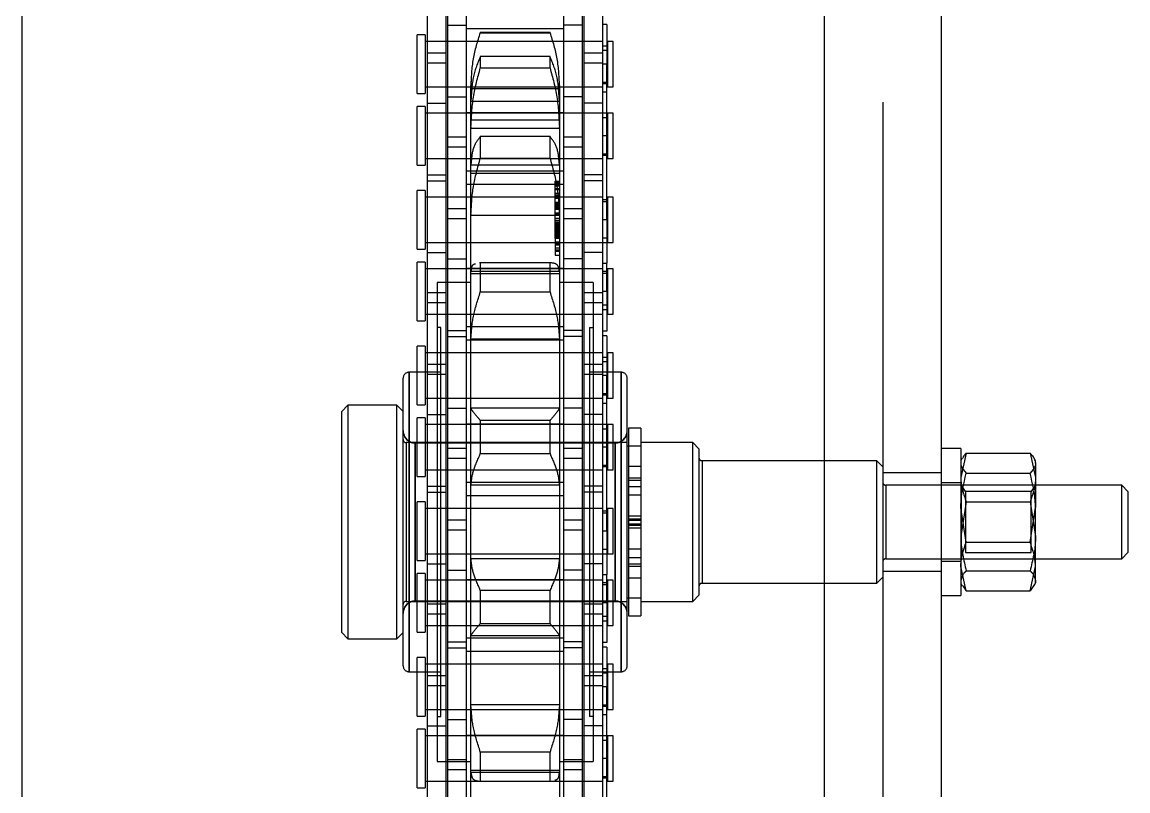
# Model space of a CAD drawing. Header units: metres. Extents: x 0 to 63075, y 0 to 44550.
# Drawn here: x 14109.2 to 14199.5, y 27946.8 to 28009.5 of the extents above; entities that cross this region are included whole.
import ezdxf

# ---------------------------------------------------------------- set-up
doc = ezdxf.new("R2010")
doc.units = ezdxf.units.M
doc.header["$LTSCALE"] = 75
doc.linetypes.add('HIDDEN2', pattern=[4.7625, 3.175, -1.5875])
for name, color, linetype in [('SDM', 7, 'Continuous'), ('SL4', 4, 'Continuous'), ('ST1', 7, 'HIDDEN2')]:
    doc.layers.add(name, color=color, linetype=linetype)

# ---------------------------------------------------------------- blocks, each defined once
blk = doc.blocks.new('A$Cb6dca9d5')
at = {"layer": 'SL4'}
for p, q in [((262.765, 1009.762), (262.765, 2334.737)), ((328.24, 1009.762), (328.24, 2334.737)), ((337.765, 2334.737), (337.765, 1009.762)), ((339.365, 1234.92), (337.765, 1234.92)), ((339.365, 1234.92), (339.365, 1234.675)), ((339.365, 1234.675), (339.365, 1222.92)), ((339.812, 1234.533), (345.018, 1234.533)), ((339.488, 1234.133), (339.365, 1233.92)), ((345.465, 1233.92), (345.342, 1234.133)), ((345.465, 1233.716), (345.465, 1233.92)), ((345.465, 1233.716), (345.465, 1230.092)), ((339.812, 1232.899), (345.018, 1232.899)), ((352.5, 1231.92), (345.465, 1231.92)), ((353, 1231.42), (352.5, 1231.92)), ((352.5, 1225.92), (352.5, 1231.92)), ((353, 1231.42), (353, 1226.42)), ((339.812, 1227.286), (339.365, 1230.092)), ((345.018, 1227.286), (345.465, 1230.092)), ((345.465, 1225.297), (345.465, 1230.092)), ((339.812, 1227.286), (345.018, 1227.286)), ((352.5, 1225.92), (353, 1226.42)), ((345.465, 1225.92), (352.5, 1225.92)), ((339.812, 1223.307), (339.365, 1225.297)), ((345.018, 1223.307), (345.465, 1225.297)), ((345.465, 1223.92), (345.465, 1225.297)), ((339.365, 1223.92), (339.488, 1223.707)), ((339.529, 1223.717), (339.812, 1223.307)), ((345.301, 1223.717), (345.018, 1223.307)), ((345.342, 1223.707), (345.465, 1223.92)), ((337.765, 1222.92), (339.365, 1222.92)), ((339.812, 1223.307), (345.018, 1223.307))]:
    blk.add_line(p, q, dxfattribs=at)
for points, knots in [([(339.812, 1234.533), (339.74, 1234.464), (339.6, 1234.331), (339.558, 1234.192), (339.537, 1234.125)], [0, 0, 0, 0, 0.512853, 1, 1, 1, 1]), ([(345.018, 1234.533), (345.086, 1234.464), (345.348, 1234.198), (345.415, 1233.921), (345.465, 1233.716)], [0, 0, 0, 0, 0.257551, 1, 1, 1, 1]), ([(339.365, 1233.716), (339.372, 1233.641), (339.396, 1233.365), (339.636, 1233.096), (339.812, 1232.899)], [0, 0, 0, 0, 0.2686336, 1, 1, 1, 1]), ([(345.465, 1233.716), (345.458, 1233.641), (345.434, 1233.365), (345.194, 1233.096), (345.018, 1232.899)], [0, 0, 0, 0, 0.2686336, 1, 1, 1, 1]), ([(339.365, 1230.092), (339.365, 1230.159), (339.372, 1231.107), (339.6, 1232.035), (339.812, 1232.899)], [0, 0, 0, 0, 0.070201, 1, 1, 1, 1]), ([(345.465, 1230.092), (345.465, 1230.159), (345.458, 1231.107), (345.23, 1232.035), (345.018, 1232.899)], [0, 0, 0, 0, 0.070201, 1, 1, 1, 1]), ([(339.365, 1225.297), (339.365, 1225.344), (339.372, 1226.016), (339.6, 1226.674), (339.812, 1227.286)], [0, 0, 0, 0, 0.070201, 1, 1, 1, 1]), ([(345.465, 1225.297), (345.465, 1225.344), (345.458, 1226.016), (345.23, 1226.674), (345.018, 1227.286)], [0, 0, 0, 0, 0.070201, 1, 1, 1, 1])]:
    blk.add_open_spline(points, degree=3, knots=knots, dxfattribs=at)
at = {"layer": 'ST1'}
for p, q in [((328.24, 1009.762), (328.24, 2334.737)), ((333.003, 2334.737), (333.003, 1009.762)), ((297.515, 1269.452), (297.515, 1275.802)), ((299.035, 1269.452), (299.035, 1275.802)), ((306.965, 1269.452), (306.965, 1275.802)), ((308.485, 1269.452), (308.485, 1275.802)), ((295.843, 1263.102), (295.843, 1272.197)), ((297.363, 1263.102), (297.363, 1272.197)), ((308.637, 1263.102), (308.637, 1272.197)), ((310.157, 1263.102), (310.157, 1272.197)), ((297.515, 1269.452), (299.035, 1269.452)), ((297.515, 1260.357), (297.515, 1269.452)), ((299.035, 1260.357), (299.035, 1269.452)), ((299.035, 1269.169), (306.965, 1269.169)), ((300.157, 1268.86), (300.157, 1268.836)), ((305.843, 1268.86), (300.157, 1268.86)), ((300.157, 1268.836), (305.843, 1268.836)), ((305.843, 1268.836), (305.843, 1268.86)), ((308.485, 1269.452), (306.965, 1269.452)), ((306.965, 1260.357), (306.965, 1269.452)), ((308.485, 1260.357), (308.485, 1269.452)), ((310.489, 1269.507), (310.157, 1269.507)), ((310.489, 1269.507), (310.489, 1266.277)), ((295, 1263.878), (295, 1268.675)), ((295.659, 1268.675), (295, 1268.675)), ((295.659, 1268.675), (295.659, 1263.878)), ((310.157, 1268.122), (295.659, 1268.122)), ((297.363, 1268.122), (295.843, 1268.122)), ((299.035, 1268.122), (297.515, 1268.122)), ((306.965, 1268.122), (299.035, 1268.122)), ((308.485, 1268.122), (306.965, 1268.122)), ((310.157, 1268.122), (308.637, 1268.122)), ((310.526, 1268.122), (310.526, 1264.432)), ((311, 1268.122), (310.526, 1268.122)), ((311, 1264.432), (311, 1268.122)), ((295.843, 1267.209), (297.363, 1267.209)), ((308.637, 1267.209), (310.157, 1267.209)), ((310.526, 1267.753), (310.157, 1267.753)), ((310.489, 1267.384), (310.157, 1267.384)), ((297.363, 1266.349), (295.843, 1266.349)), ((300.157, 1266.898), (300.157, 1265.96)), ((305.843, 1266.898), (300.157, 1266.898)), ((305.843, 1265.96), (305.843, 1266.898)), ((310.157, 1266.349), (308.637, 1266.349)), ((310.489, 1266.277), (310.157, 1266.277)), ((310.489, 1253.577), (310.489, 1266.277)), ((300.157, 1265.96), (305.843, 1265.96)), ((295.659, 1264.432), (310.157, 1264.432)), ((295.843, 1264.432), (297.363, 1264.432)), ((297.515, 1264.432), (299.035, 1264.432)), ((299.035, 1264.432), (306.965, 1264.432)), ((306.965, 1264.389), (299.035, 1264.389)), ((299.405, 1265.024), (299.395, 1264.527)), ((299.395, 1264.387), (299.395, 1264.527)), ((299.395, 1264.26), (299.395, 1264.387)), ((299.395, 1264.387), (299.395, 1264.26)), ((306.605, 1264.26), (299.395, 1264.26)), ((299.395, 1263.33), (299.395, 1264.26)), ((306.605, 1264.527), (306.605, 1264.387)), ((306.605, 1264.387), (306.605, 1264.26)), ((306.605, 1264.26), (306.605, 1264.387)), ((306.605, 1264.26), (306.605, 1263.33)), ((306.965, 1264.432), (308.485, 1264.432)), ((308.637, 1264.432), (310.157, 1264.432)), ((310.157, 1264.801), (310.526, 1264.801)), ((310.489, 1264.658), (310.157, 1264.658)), ((310.526, 1264.432), (311, 1264.432)), ((295, 1263.878), (295.659, 1263.878)), ((297.515, 1263.604), (299.035, 1263.604)), ((299.395, 1261.165), (299.395, 1263.33)), ((306.605, 1263.33), (306.605, 1261.165)), ((308.485, 1263.604), (306.965, 1263.604)), ((310.489, 1263.981), (310.157, 1263.981)), ((295, 1258.03), (295, 1262.827)), ((295.659, 1262.827), (295, 1262.827)), ((295.659, 1262.827), (295.659, 1258.03)), ((295.843, 1263.102), (297.363, 1263.102)), ((295.843, 1256.752), (295.843, 1263.102)), ((297.363, 1256.752), (297.363, 1263.102)), ((306.605, 1263.221), (299.395, 1263.221)), ((310.157, 1263.102), (308.637, 1263.102)), ((308.637, 1256.752), (308.637, 1263.102)), ((310.157, 1256.752), (310.157, 1263.102)), ((310.157, 1262.274), (295.659, 1262.274)), ((297.363, 1262.274), (295.843, 1262.274)), ((299.035, 1262.274), (297.515, 1262.274)), ((299.035, 1262.317), (306.965, 1262.317)), ((306.965, 1262.274), (299.035, 1262.274)), ((299.395, 1261.723), (306.605, 1261.723)), ((308.485, 1262.274), (306.965, 1262.274)), ((310.489, 1262.274), (308.637, 1262.274)), ((310.526, 1261.905), (310.157, 1261.905)), ((310.526, 1262.274), (310.526, 1258.584)), ((311, 1262.274), (310.526, 1262.274)), ((311, 1258.584), (311, 1262.274)), ((299.395, 1261.037), (299.395, 1261.165)), ((299.395, 1261.165), (299.395, 1261.037)), ((306.605, 1261.037), (299.395, 1261.037)), ((299.395, 1258.123), (299.395, 1261.037)), ((306.605, 1261.165), (306.605, 1261.037)), ((306.605, 1261.037), (306.605, 1261.165)), ((306.605, 1261.037), (306.605, 1258.123)), ((297.515, 1259.497), (297.515, 1260.357)), ((297.515, 1260.357), (299.035, 1260.357)), ((299.035, 1259.497), (299.035, 1260.357)), ((300.157, 1260.379), (300.157, 1258.616)), ((305.843, 1260.379), (300.157, 1260.379)), ((305.843, 1258.616), (305.843, 1260.379)), ((306.965, 1259.497), (306.965, 1260.357)), ((306.965, 1260.357), (308.485, 1260.357)), ((308.485, 1259.497), (308.485, 1260.357)), ((310.489, 1260.429), (310.157, 1260.429)), ((297.515, 1250.402), (297.515, 1259.497)), ((299.035, 1259.497), (297.515, 1259.497)), ((299.035, 1250.402), (299.035, 1259.497)), ((306.965, 1250.402), (306.965, 1259.497)), ((308.485, 1259.497), (306.965, 1259.497)), ((308.485, 1250.402), (308.485, 1259.497)), ((310.157, 1258.953), (310.526, 1258.953)), ((310.489, 1258.81), (310.157, 1258.81)), ((295, 1258.03), (295.659, 1258.03)), ((295.659, 1258.584), (310.157, 1258.584)), ((295.843, 1258.584), (297.363, 1258.584)), ((297.515, 1258.584), (299.035, 1258.584)), ((299.035, 1258.584), (306.965, 1258.584)), ((299.395, 1254.055), (299.395, 1258.123)), ((306.605, 1258.045), (299.395, 1258.045)), ((300.157, 1258.616), (305.843, 1258.616)), ((306.605, 1258.123), (306.605, 1254.055)), ((306.965, 1258.584), (308.485, 1258.584)), ((308.637, 1258.584), (310.157, 1258.584)), ((310.526, 1258.584), (311, 1258.584)), ((295.843, 1257.254), (297.363, 1257.254)), ((306.965, 1257.537), (299.035, 1257.537)), ((299.395, 1257.376), (306.605, 1257.376)), ((310.157, 1257.254), (308.637, 1257.254)), ((295.843, 1256.752), (297.363, 1256.752)), ((295.843, 1247.657), (295.843, 1256.752)), ((297.363, 1247.657), (297.363, 1256.752)), ((299.035, 1256.469), (306.965, 1256.469)), ((306.27, 1256.689), (306.27, 1256.724)), ((306.27, 1256.724), (306.605, 1256.724)), ((306.27, 1256.709), (306.605, 1256.709)), ((306.27, 1256.482), (306.27, 1256.689)), ((306.27, 1256.689), (306.605, 1256.689)), ((306.27, 1256.679), (306.605, 1256.679)), ((306.27, 1256.562), (306.605, 1256.562)), ((306.27, 1256.524), (306.605, 1256.524)), ((306.27, 1256.446), (306.27, 1256.482)), ((306.27, 1256.482), (306.605, 1256.482)), ((306.27, 1256.121), (306.27, 1256.446)), ((306.27, 1256.446), (306.605, 1256.446)), ((306.27, 1256.355), (306.605, 1256.355)), ((306.27, 1256.037), (306.27, 1256.121)), ((306.27, 1256.121), (306.605, 1256.121)), ((310.157, 1256.752), (308.637, 1256.752)), ((308.637, 1247.657), (308.637, 1256.752)), ((310.157, 1247.657), (310.157, 1256.752)), ((295, 1251.178), (295, 1255.975)), ((295.659, 1255.975), (295, 1255.975)), ((295.659, 1255.975), (295.659, 1251.178)), ((310.157, 1255.422), (295.659, 1255.422)), ((297.363, 1255.422), (295.843, 1255.422)), ((299.035, 1255.422), (297.515, 1255.422)), ((306.965, 1255.422), (299.035, 1255.422)), ((306.27, 1255.755), (306.27, 1256.037)), ((306.27, 1256.037), (306.605, 1256.037)), ((306.27, 1254.907), (306.27, 1255.755)), ((306.27, 1255.755), (306.605, 1255.755)), ((306.27, 1255.618), (306.605, 1255.618)), ((306.27, 1255.497), (306.605, 1255.497)), ((306.27, 1255.449), (306.605, 1255.449)), ((306.27, 1255.411), (306.605, 1255.411)), ((306.27, 1255.365), (306.605, 1255.365)), ((306.27, 1255.338), (306.605, 1255.338)), ((308.485, 1255.422), (306.965, 1255.422)), ((310.157, 1255.422), (308.637, 1255.422)), ((310.489, 1255.196), (310.157, 1255.196)), ((310.526, 1255.422), (310.526, 1251.732)), ((311, 1255.422), (310.526, 1255.422)), ((311, 1251.732), (311, 1255.422)), ((297.515, 1254.509), (299.035, 1254.509)), ((306.27, 1255.003), (306.605, 1255.003)), ((306.27, 1254.98), (306.605, 1254.98)), ((306.27, 1254.907), (306.605, 1254.907)), ((306.27, 1254.517), (306.27, 1254.907)), ((306.27, 1254.9), (306.605, 1254.9)), ((306.27, 1254.879), (306.605, 1254.879)), ((306.27, 1254.862), (306.605, 1254.862)), ((306.27, 1254.807), (306.605, 1254.807)), ((306.27, 1254.753), (306.605, 1254.753)), ((306.27, 1254.673), (306.605, 1254.673)), ((306.27, 1254.627), (306.605, 1254.627)), ((306.27, 1254.517), (306.605, 1254.517)), ((306.27, 1252.088), (306.27, 1254.517)), ((306.27, 1254.499), (306.605, 1254.499)), ((306.27, 1254.478), (306.605, 1254.478)), ((306.27, 1254.437), (306.605, 1254.437)), ((306.965, 1254.509), (308.485, 1254.509)), ((310.526, 1255.053), (310.157, 1255.053)), ((299.035, 1253.649), (297.515, 1253.649)), ((299.395, 1253.939), (299.395, 1254.055)), ((299.395, 1254.055), (299.395, 1253.939)), ((306.605, 1253.939), (299.395, 1253.939)), ((299.395, 1249.394), (299.395, 1253.939)), ((306.27, 1254.137), (306.605, 1254.137)), ((306.27, 1254.076), (306.605, 1254.076)), ((306.605, 1254.028), (306.27, 1254.028)), ((306.605, 1253.693), (306.27, 1253.693)), ((306.27, 1253.534), (306.605, 1253.534)), ((306.27, 1253.4), (306.605, 1253.4)), ((306.27, 1253.392), (306.605, 1253.392)), ((306.27, 1253.373), (306.605, 1253.373)), ((306.605, 1254.055), (306.605, 1253.939)), ((306.605, 1253.939), (306.605, 1249.394)), ((308.485, 1253.649), (306.965, 1253.649)), ((310.489, 1253.577), (310.157, 1253.577)), ((310.489, 1253.577), (310.489, 1250.025)), ((306.27, 1253.357), (306.605, 1253.357)), ((306.27, 1253.343), (306.605, 1253.343)), ((306.27, 1253.255), (306.605, 1253.255)), ((306.27, 1253.251), (306.605, 1253.251)), ((306.27, 1253.226), (306.605, 1253.226)), ((306.27, 1253.222), (306.605, 1253.222)), ((306.27, 1253.188), (306.605, 1253.188)), ((306.27, 1253.149), (306.605, 1253.149)), ((306.27, 1253.116), (306.605, 1253.116)), ((306.27, 1253.114), (306.605, 1253.114)), ((306.27, 1253.081), (306.605, 1253.081)), ((306.27, 1252.978), (306.605, 1252.978)), ((306.27, 1252.929), (306.605, 1252.929)), ((306.27, 1252.849), (306.605, 1252.849)), ((306.27, 1252.765), (306.605, 1252.765)), ((306.27, 1252.672), (306.605, 1252.672)), ((306.27, 1252.604), (306.605, 1252.604)), ((306.27, 1252.596), (306.605, 1252.596)), ((306.27, 1252.576), (306.605, 1252.576)), ((306.27, 1252.483), (306.605, 1252.483)), ((306.27, 1252.47), (306.605, 1252.47)), ((306.27, 1252.462), (306.605, 1252.462)), ((295.659, 1251.732), (310.157, 1251.732)), ((295.843, 1251.732), (297.363, 1251.732)), ((297.515, 1251.732), (299.035, 1251.732)), ((299.035, 1251.732), (306.965, 1251.732)), ((306.965, 1251.689), (299.035, 1251.689)), ((306.27, 1252.459), (306.605, 1252.459)), ((306.27, 1252.385), (306.605, 1252.385)), ((306.27, 1252.354), (306.605, 1252.354)), ((306.27, 1252.346), (306.605, 1252.346)), ((306.27, 1252.269), (306.605, 1252.269)), ((306.27, 1252.212), (306.605, 1252.212)), ((306.27, 1252.211), (306.605, 1252.211)), ((306.27, 1252.198), (306.605, 1252.198)), ((306.27, 1252.147), (306.605, 1252.147)), ((306.27, 1252.147), (306.605, 1252.147)), ((306.27, 1252.088), (306.605, 1252.088)), ((306.27, 1252.088), (306.27, 1251.673)), ((306.27, 1251.765), (306.605, 1251.765)), ((306.27, 1251.673), (306.605, 1251.673)), ((306.27, 1251.673), (306.27, 1251.521)), ((306.27, 1251.624), (306.605, 1251.624)), ((306.965, 1251.732), (308.485, 1251.732)), ((308.637, 1251.732), (310.489, 1251.732)), ((310.157, 1252.101), (310.526, 1252.101)), ((310.526, 1251.732), (311, 1251.732)), ((295, 1251.178), (295.659, 1251.178)), ((295.843, 1250.904), (297.363, 1250.904)), ((306.27, 1251.521), (306.605, 1251.521)), ((306.27, 1251.521), (306.27, 1250.681)), ((306.27, 1251.289), (306.605, 1251.289)), ((306.27, 1251.119), (306.605, 1251.119)), ((306.27, 1251.016), (306.605, 1251.016)), ((306.27, 1250.681), (306.605, 1250.681)), ((310.157, 1250.904), (308.637, 1250.904)), ((295, 1245.33), (295, 1250.127)), ((295.659, 1250.127), (295, 1250.127)), ((295.659, 1250.127), (295.659, 1245.33)), ((297.515, 1250.402), (299.035, 1250.402)), ((297.515, 1244.052), (297.515, 1250.402)), ((299.035, 1244.052), (299.035, 1250.402)), ((305.901, 1250.068), (300.099, 1250.068)), ((300.157, 1250.066), (300.099, 1250.051)), ((300.157, 1250.066), (300.157, 1247.69)), ((305.843, 1250.066), (300.157, 1250.066)), ((305.843, 1247.69), (305.843, 1250.066)), ((308.485, 1250.402), (306.965, 1250.402)), ((306.965, 1244.052), (306.965, 1250.402)), ((308.485, 1244.052), (308.485, 1250.402)), ((310.157, 1250.025), (310.489, 1250.025)), ((310.489, 1247.729), (310.489, 1250.025)), ((310.157, 1249.574), (295.659, 1249.574)), ((297.363, 1249.574), (295.843, 1249.574)), ((299.035, 1249.574), (297.515, 1249.574)), ((299.035, 1249.617), (306.965, 1249.617)), ((306.965, 1249.574), (299.035, 1249.574)), ((299.395, 1243.912), (299.395, 1249.394)), ((306.605, 1249.356), (299.395, 1249.356)), ((299.395, 1249.206), (306.605, 1249.206)), ((306.605, 1249.394), (306.605, 1243.912)), ((308.485, 1249.574), (306.965, 1249.574)), ((310.157, 1249.574), (308.637, 1249.574)), ((310.489, 1249.348), (310.157, 1249.348)), ((310.526, 1249.205), (310.157, 1249.205)), ((310.526, 1249.574), (310.526, 1245.884)), ((311, 1249.574), (310.526, 1249.574)), ((311, 1245.884), (311, 1249.574)), ((296.625, 1248.464), (296.625, 1209.376)), ((299.395, 1248.464), (296.625, 1248.464)), ((309.375, 1248.464), (306.605, 1248.464)), ((309.375, 1248.464), (309.375, 1209.376)), ((295.843, 1246.797), (295.843, 1247.657)), ((295.843, 1247.657), (297.363, 1247.657)), ((297.363, 1246.797), (297.363, 1247.657)), ((300.157, 1247.69), (305.843, 1247.69)), ((308.637, 1246.797), (308.637, 1247.657)), ((308.637, 1247.657), (310.157, 1247.657)), ((310.489, 1247.729), (310.157, 1247.729)), ((310.157, 1246.797), (310.157, 1247.657)), ((310.489, 1247.729), (310.489, 1244.498)), ((295.843, 1237.702), (295.843, 1246.797)), ((297.363, 1246.797), (295.843, 1246.797)), ((297.363, 1237.702), (297.363, 1246.797)), ((308.637, 1237.702), (308.637, 1246.797)), ((310.157, 1246.797), (308.637, 1246.797)), ((310.157, 1237.702), (310.157, 1246.797)), ((310.489, 1246.622), (310.157, 1246.622)), ((310.157, 1246.253), (310.526, 1246.253)), ((295, 1245.33), (295.659, 1245.33)), ((295.659, 1245.884), (310.157, 1245.884)), ((295.843, 1245.884), (297.363, 1245.884)), ((297.515, 1245.884), (299.035, 1245.884)), ((299.035, 1245.884), (306.965, 1245.884)), ((306.965, 1245.884), (308.485, 1245.884)), ((308.637, 1245.884), (310.157, 1245.884)), ((310.526, 1245.884), (311, 1245.884)), ((296.944, 1244.799), (296.625, 1244.799)), ((296.944, 1213.04), (296.944, 1244.799)), ((297.515, 1244.554), (299.035, 1244.554)), ((306.965, 1244.837), (299.035, 1244.837)), ((308.485, 1244.554), (306.965, 1244.554)), ((309.056, 1244.799), (309.375, 1244.799)), ((309.056, 1244.799), (309.056, 1213.04)), ((310.489, 1244.498), (310.157, 1244.498)), ((297.515, 1244.052), (299.035, 1244.052)), ((297.515, 1234.957), (297.515, 1244.052)), ((299.035, 1234.957), (299.035, 1244.052)), ((299.035, 1243.769), (306.965, 1243.769)), ((299.395, 1243.824), (299.395, 1243.912)), ((306.605, 1243.824), (299.395, 1243.824)), ((299.395, 1238.202), (299.395, 1243.824)), ((306.605, 1243.912), (306.605, 1243.824)), ((306.605, 1243.824), (306.605, 1238.202)), ((308.485, 1244.052), (306.965, 1244.052)), ((306.965, 1234.957), (306.965, 1244.052)), ((308.485, 1234.957), (308.485, 1244.052)), ((310.489, 1244.107), (310.157, 1244.107)), ((310.489, 1244.107), (310.489, 1240.877)), ((295, 1238.478), (295, 1243.275)), ((295.659, 1243.275), (295, 1243.275)), ((295.659, 1243.275), (295.659, 1238.478)), ((310.157, 1242.722), (295.659, 1242.722)), ((297.363, 1242.722), (295.843, 1242.722)), ((299.035, 1242.722), (297.515, 1242.722)), ((306.965, 1242.722), (299.035, 1242.722)), ((308.485, 1242.722), (306.965, 1242.722)), ((310.157, 1242.722), (308.637, 1242.722)), ((310.526, 1242.722), (310.526, 1239.032)), ((311, 1242.722), (310.526, 1242.722)), ((311, 1239.032), (311, 1242.722)), ((295.843, 1241.809), (297.363, 1241.809)), ((308.637, 1241.809), (310.157, 1241.809)), ((310.526, 1242.353), (310.157, 1242.353)), ((310.489, 1241.984), (310.157, 1241.984)), ((294.344, 1216.705), (294.344, 1241.135)), ((296.944, 1241.135), (294.344, 1241.135)), ((294.344, 1241.135), (294.344, 1216.705)), ((297.363, 1240.949), (295.843, 1240.949)), ((310.157, 1240.949), (308.637, 1240.949)), ((311.656, 1241.135), (309.056, 1241.135)), ((310.489, 1240.877), (310.157, 1240.877)), ((310.489, 1228.177), (310.489, 1240.877)), ((311.656, 1216.705), (311.656, 1241.135)), ((311.656, 1241.135), (311.656, 1216.705)), ((293.855, 1217.194), (293.855, 1240.646)), ((312.145, 1217.194), (312.145, 1240.646)), ((295.659, 1239.032), (310.157, 1239.032)), ((295.843, 1239.032), (297.363, 1239.032)), ((297.515, 1239.032), (299.035, 1239.032)), ((299.035, 1239.032), (306.965, 1239.032)), ((306.965, 1238.989), (299.035, 1238.989)), ((306.965, 1239.032), (308.485, 1239.032)), ((308.637, 1239.032), (310.157, 1239.032)), ((310.157, 1239.401), (310.526, 1239.401)), ((310.489, 1239.258), (310.157, 1239.258)), ((310.526, 1239.032), (311, 1239.032)), ((289.355, 1238.445), (288.855, 1237.945)), ((289.355, 1238.445), (289.355, 1219.395)), ((293.355, 1238.445), (289.355, 1238.445)), ((293.355, 1219.395), (293.355, 1238.445)), ((293.855, 1237.945), (293.355, 1238.445)), ((295, 1238.478), (295.659, 1238.478)), ((297.515, 1238.204), (299.035, 1238.204)), ((299.395, 1238.196), (299.395, 1238.202)), ((306.605, 1238.202), (299.395, 1238.202)), ((299.395, 1231.962), (299.395, 1238.196)), ((306.605, 1238.202), (306.605, 1238.196)), ((306.605, 1238.196), (306.605, 1231.962)), ((308.485, 1238.204), (306.965, 1238.204)), ((310.489, 1238.581), (310.157, 1238.581)), ((288.855, 1219.895), (288.855, 1237.945)), ((295, 1232.63), (295, 1237.427)), ((295.659, 1237.427), (295, 1237.427)), ((295.659, 1237.427), (295.659, 1232.63)), ((295.843, 1237.702), (297.363, 1237.702)), ((295.843, 1231.352), (295.843, 1237.702)), ((297.363, 1231.352), (297.363, 1237.702)), ((300.157, 1237.202), (300.157, 1234.501)), ((305.843, 1237.202), (300.157, 1237.202)), ((305.843, 1234.501), (305.843, 1237.202)), ((310.157, 1237.702), (308.637, 1237.702)), ((308.637, 1231.352), (308.637, 1237.702)), ((310.157, 1231.352), (310.157, 1237.702)), ((310.157, 1236.874), (295.659, 1236.874)), ((297.363, 1236.874), (295.843, 1236.874)), ((299.035, 1236.874), (297.515, 1236.874)), ((299.035, 1236.917), (306.965, 1236.917)), ((306.965, 1236.874), (299.035, 1236.874)), ((308.485, 1236.874), (306.965, 1236.874)), ((310.489, 1236.874), (308.637, 1236.874)), ((310.526, 1236.505), (310.157, 1236.505)), ((310.526, 1236.874), (310.526, 1233.184)), ((311, 1236.874), (310.526, 1236.874)), ((311, 1233.184), (311, 1236.874)), ((312.245, 1236.563), (312.245, 1221.277)), ((313.245, 1236.563), (312.245, 1236.563)), ((313.245, 1236.563), (313.245, 1221.277)), ((294.105, 1235.395), (294.105, 1222.445)), ((312.145, 1235.395), (294.105, 1235.395)), ((311.168, 1235.395), (294.832, 1235.395)), ((294.832, 1235.37), (294.832, 1222.47)), ((294.832, 1235.37), (311.168, 1235.37)), ((294.832, 1222.47), (294.832, 1235.37)), ((311.168, 1235.37), (311.168, 1222.47)), ((311.168, 1222.47), (311.168, 1235.37)), ((317.5, 1235.395), (313.245, 1235.395)), ((317.5, 1222.445), (317.5, 1235.395)), ((318, 1234.895), (317.5, 1235.395)), ((297.515, 1234.097), (297.515, 1234.957)), ((297.515, 1234.957), (299.035, 1234.957)), ((299.035, 1234.097), (299.035, 1234.957)), ((300.157, 1234.501), (305.843, 1234.501)), ((306.965, 1234.097), (306.965, 1234.957)), ((306.965, 1234.957), (308.485, 1234.957)), ((308.485, 1234.097), (308.485, 1234.957)), ((310.489, 1235.029), (310.157, 1235.029)), ((313.245, 1235.12), (312.145, 1235.12)), ((313.245, 1235.12), (312.245, 1235.12)), ((318, 1234.895), (318, 1222.945)), ((339.812, 1234.533), (339.365, 1232.543)), ((345.018, 1234.533), (345.465, 1232.543)), ((297.515, 1225.002), (297.515, 1234.097)), ((299.035, 1234.097), (297.515, 1234.097)), ((299.035, 1225.002), (299.035, 1234.097)), ((306.965, 1225.002), (306.965, 1234.097)), ((308.485, 1234.097), (306.965, 1234.097)), ((308.485, 1225.002), (308.485, 1234.097)), ((310.157, 1233.553), (310.526, 1233.553)), ((318.25, 1233.92), (318.25, 1223.967)), ((332.5, 1233.92), (318.25, 1233.92)), ((332.5, 1223.92), (332.5, 1233.92)), ((333, 1233.42), (332.5, 1233.92)), ((295, 1232.63), (295.659, 1232.63)), ((295.659, 1233.184), (310.157, 1233.184)), ((295.843, 1233.184), (297.363, 1233.184)), ((297.515, 1233.184), (299.035, 1233.184)), ((299.035, 1233.184), (306.965, 1233.184)), ((306.965, 1233.184), (308.485, 1233.184)), ((308.637, 1233.184), (310.157, 1233.184)), ((310.489, 1233.41), (310.157, 1233.41)), ((310.526, 1233.184), (311, 1233.184)), ((312.245, 1233.467), (313.245, 1233.467)), ((333, 1233.42), (333, 1224.42)), ((337.765, 1232.92), (333.003, 1232.92)), ((295.843, 1231.854), (297.363, 1231.854)), ((306.965, 1232.137), (299.035, 1232.137)), ((299.395, 1231.912), (299.395, 1231.962)), ((306.605, 1231.912), (299.395, 1231.912)), ((299.395, 1225.928), (299.395, 1231.912)), ((306.605, 1231.962), (306.605, 1231.912)), ((306.605, 1231.912), (306.605, 1225.928)), ((310.157, 1231.854), (308.637, 1231.854)), ((312.245, 1232.516), (313.245, 1232.516)), ((312.245, 1232.341), (313.245, 1232.341)), ((312.245, 1231.824), (313.245, 1231.824)), ((333.25, 1231.92), (333.25, 1225.92)), ((345.465, 1231.92), (333.25, 1231.92)), ((339.365, 1232.12), (337.765, 1232.12)), ((339.39, 1231.92), (339.365, 1231.92)), ((339.39, 1231.92), (339.39, 1225.92)), ((339.741, 1231.42), (339.39, 1231.92)), ((345.465, 1231.92), (345.115, 1231.42)), ((295.843, 1231.352), (297.363, 1231.352)), ((295.843, 1222.257), (295.843, 1231.352)), ((297.363, 1222.257), (297.363, 1231.352)), ((299.035, 1231.069), (306.965, 1231.069)), ((310.157, 1231.352), (308.637, 1231.352)), ((308.637, 1222.257), (308.637, 1231.352)), ((310.157, 1222.257), (310.157, 1231.352)), ((313.245, 1231.12), (312.245, 1231.12)), ((339.741, 1231.42), (339.741, 1226.42)), ((345.115, 1231.42), (339.741, 1231.42)), ((345.115, 1231.318), (345.115, 1231.42)), ((345.115, 1226.42), (345.115, 1231.318)), ((295, 1225.778), (295, 1230.575)), ((295.659, 1230.575), (295, 1230.575)), ((295.659, 1230.575), (295.659, 1225.778)), ((310.157, 1230.022), (295.659, 1230.022)), ((297.363, 1230.022), (295.843, 1230.022)), ((299.035, 1230.022), (297.515, 1230.022)), ((306.965, 1230.022), (299.035, 1230.022)), ((308.485, 1230.022), (306.965, 1230.022)), ((310.157, 1230.022), (308.637, 1230.022)), ((310.526, 1230.022), (310.526, 1226.332)), ((311, 1230.022), (310.526, 1230.022)), ((311, 1226.332), (311, 1230.022)), ((339.812, 1230.554), (339.365, 1227.748)), ((339.812, 1230.554), (345.018, 1230.554)), ((345.018, 1230.554), (345.465, 1227.748)), ((297.515, 1229.109), (299.035, 1229.109)), ((306.965, 1229.109), (308.485, 1229.109)), ((310.489, 1229.796), (310.157, 1229.796)), ((310.526, 1229.653), (310.157, 1229.653)), ((312.245, 1229.42), (313.245, 1229.42)), ((312.245, 1229.17), (313.245, 1229.17)), ((312.245, 1229.081), (313.245, 1229.081)), ((299.035, 1228.249), (297.515, 1228.249)), ((308.485, 1228.249), (306.965, 1228.249)), ((310.489, 1228.177), (310.157, 1228.177)), ((310.489, 1228.177), (310.489, 1224.625)), ((312.245, 1228.759), (313.245, 1228.759)), ((312.245, 1228.67), (313.245, 1228.67)), ((313.245, 1228.42), (312.245, 1228.42)), ((295.659, 1226.332), (310.157, 1226.332)), ((295.843, 1226.332), (297.363, 1226.332)), ((297.515, 1226.332), (299.035, 1226.332)), ((299.035, 1226.332), (306.965, 1226.332)), ((306.965, 1226.332), (308.485, 1226.332)), ((308.637, 1226.332), (310.489, 1226.332)), ((310.157, 1226.701), (310.526, 1226.701)), ((310.526, 1226.332), (311, 1226.332)), ((312.245, 1226.72), (313.245, 1226.72)), ((339.741, 1226.42), (345.115, 1226.42)), ((295, 1225.778), (295.659, 1225.778)), ((295.843, 1225.504), (297.363, 1225.504)), ((306.965, 1226.289), (299.035, 1226.289)), ((299.395, 1225.878), (299.395, 1225.928)), ((306.605, 1225.928), (299.395, 1225.928)), ((299.395, 1219.644), (299.395, 1225.878)), ((306.605, 1225.928), (306.605, 1225.878)), ((306.605, 1225.878), (306.605, 1219.644)), ((310.157, 1225.504), (308.637, 1225.504)), ((312.245, 1226.016), (313.245, 1226.016)), ((312.245, 1225.499), (313.245, 1225.499)), ((333.25, 1225.92), (345.465, 1225.92)), ((337.765, 1225.72), (339.365, 1225.72)), ((339.365, 1225.92), (339.39, 1225.92)), ((295, 1219.93), (295, 1224.727)), ((295.659, 1224.727), (295, 1224.727)), ((295.659, 1224.727), (295.659, 1219.93)), ((297.515, 1225.002), (299.035, 1225.002)), ((297.515, 1218.652), (297.515, 1225.002)), ((299.035, 1218.652), (299.035, 1225.002)), ((308.485, 1225.002), (306.965, 1225.002)), ((306.965, 1218.652), (306.965, 1225.002)), ((308.485, 1218.652), (308.485, 1225.002)), ((310.157, 1224.625), (310.489, 1224.625)), ((310.489, 1222.329), (310.489, 1224.625)), ((312.245, 1225.324), (313.245, 1225.324)), ((333.003, 1224.92), (337.765, 1224.92)), ((339.812, 1224.941), (345.018, 1224.941)), ((310.157, 1224.174), (295.659, 1224.174)), ((297.363, 1224.174), (295.843, 1224.174)), ((299.035, 1224.174), (297.515, 1224.174)), ((299.035, 1224.217), (306.965, 1224.217)), ((306.965, 1224.174), (299.035, 1224.174)), ((308.485, 1224.174), (306.965, 1224.174)), ((310.157, 1224.174), (308.637, 1224.174)), ((310.489, 1223.948), (310.157, 1223.948)), ((310.526, 1223.805), (310.157, 1223.805)), ((310.526, 1224.174), (310.526, 1220.484)), ((311, 1224.174), (310.526, 1224.174)), ((311, 1220.484), (311, 1224.174)), ((312.245, 1224.373), (313.245, 1224.373)), ((318.25, 1223.92), (332.5, 1223.92)), ((332.5, 1223.92), (333, 1224.42)), ((300.157, 1223.339), (300.157, 1220.638)), ((305.843, 1223.339), (300.157, 1223.339)), ((305.843, 1220.638), (305.843, 1223.339)), ((312.145, 1222.72), (313.245, 1222.72)), ((312.245, 1222.72), (313.245, 1222.72)), ((317.5, 1222.445), (318, 1222.945)), ((294.105, 1222.445), (312.145, 1222.445)), ((311.168, 1222.47), (294.832, 1222.47)), ((294.832, 1222.445), (311.168, 1222.445)), ((295.843, 1221.397), (295.843, 1222.257)), ((295.843, 1222.257), (297.363, 1222.257)), ((297.363, 1221.397), (297.363, 1222.257)), ((308.637, 1221.397), (308.637, 1222.257)), ((308.637, 1222.257), (310.157, 1222.257)), ((310.489, 1222.329), (310.157, 1222.329)), ((310.157, 1221.397), (310.157, 1222.257)), ((310.489, 1222.329), (310.489, 1219.098)), ((313.245, 1222.445), (317.5, 1222.445)), ((295.843, 1212.302), (295.843, 1221.397)), ((297.363, 1221.397), (295.843, 1221.397)), ((297.363, 1212.302), (297.363, 1221.397)), ((308.637, 1212.302), (308.637, 1221.397)), ((310.157, 1221.397), (308.637, 1221.397)), ((310.157, 1212.302), (310.157, 1221.397)), ((310.489, 1221.222), (310.157, 1221.222)), ((312.245, 1221.277), (313.245, 1221.277)), ((295.659, 1220.484), (310.157, 1220.484)), ((295.843, 1220.484), (297.363, 1220.484)), ((297.515, 1220.484), (299.035, 1220.484)), ((299.035, 1220.484), (306.965, 1220.484)), ((300.157, 1220.638), (305.843, 1220.638)), ((306.965, 1220.484), (308.485, 1220.484)), ((308.637, 1220.484), (310.157, 1220.484)), ((310.157, 1220.853), (310.526, 1220.853)), ((310.526, 1220.484), (311, 1220.484)), ((288.855, 1219.895), (289.355, 1219.395)), ((289.355, 1219.395), (293.355, 1219.395)), ((293.355, 1219.395), (293.855, 1219.895)), ((295, 1219.93), (295.659, 1219.93)), ((297.515, 1219.154), (299.035, 1219.154)), ((306.965, 1219.437), (299.035, 1219.437)), ((299.395, 1219.638), (299.395, 1219.644)), ((306.605, 1219.638), (299.395, 1219.638)), ((299.395, 1214.016), (299.395, 1219.638)), ((306.605, 1219.644), (306.605, 1219.638)), ((306.605, 1219.638), (306.605, 1214.016)), ((308.485, 1219.154), (306.965, 1219.154)), ((310.489, 1219.098), (310.157, 1219.098)), ((297.515, 1218.652), (299.035, 1218.652)), ((297.515, 1209.557), (297.515, 1218.652)), ((299.035, 1209.557), (299.035, 1218.652)), ((299.035, 1218.369), (306.965, 1218.369)), ((308.485, 1218.652), (306.965, 1218.652)), ((306.965, 1209.557), (306.965, 1218.652)), ((308.485, 1209.557), (308.485, 1218.652)), ((310.489, 1218.707), (310.157, 1218.707)), ((310.489, 1218.707), (310.489, 1215.477)), ((295, 1213.078), (295, 1217.875)), ((295.659, 1217.875), (295, 1217.875)), ((295.659, 1217.875), (295.659, 1213.078)), ((310.157, 1217.322), (295.659, 1217.322)), ((297.363, 1217.322), (295.843, 1217.322)), ((299.035, 1217.322), (297.515, 1217.322)), ((306.965, 1217.322), (299.035, 1217.322)), ((308.485, 1217.322), (306.965, 1217.322)), ((310.157, 1217.322), (308.637, 1217.322)), ((310.526, 1217.322), (310.526, 1213.632)), ((311, 1217.322), (310.526, 1217.322)), ((311, 1213.632), (311, 1217.322)), ((294.344, 1216.705), (296.944, 1216.705)), ((295.843, 1216.409), (297.363, 1216.409)), ((308.637, 1216.409), (310.157, 1216.409)), ((309.056, 1216.705), (311.656, 1216.705)), ((310.526, 1216.953), (310.157, 1216.953)), ((310.489, 1216.584), (310.157, 1216.584)), ((297.363, 1215.549), (295.843, 1215.549)), ((310.157, 1215.549), (308.637, 1215.549)), ((310.489, 1215.477), (310.157, 1215.477)), ((310.489, 1202.777), (310.489, 1215.477)), ((299.395, 1213.928), (299.395, 1214.016)), ((306.605, 1214.016), (299.395, 1214.016)), ((299.395, 1208.446), (299.395, 1213.928)), ((306.605, 1214.016), (306.605, 1213.928)), ((306.605, 1213.928), (306.605, 1208.446)), ((310.157, 1214.001), (310.526, 1214.001)), ((310.489, 1213.858), (310.157, 1213.858)), ((295, 1213.078), (295.659, 1213.078)), ((295.659, 1213.632), (310.157, 1213.632)), ((295.843, 1213.632), (297.363, 1213.632)), ((296.625, 1213.04), (296.944, 1213.04)), ((297.515, 1213.632), (299.035, 1213.632)), ((297.515, 1212.804), (299.035, 1212.804)), ((299.035, 1213.632), (306.965, 1213.632)), ((306.965, 1213.589), (299.035, 1213.589)), ((306.965, 1213.632), (308.485, 1213.632)), ((308.485, 1212.804), (306.965, 1212.804)), ((308.637, 1213.632), (310.157, 1213.632)), ((309.375, 1213.04), (309.056, 1213.04)), ((310.489, 1213.181), (310.157, 1213.181)), ((310.526, 1213.632), (311, 1213.632)), ((295, 1207.23), (295, 1212.027)), ((295.659, 1212.027), (295, 1212.027)), ((295.659, 1212.027), (295.659, 1207.23)), ((295.843, 1212.302), (297.363, 1212.302)), ((295.843, 1205.952), (295.843, 1212.302)), ((297.363, 1205.952), (297.363, 1212.302)), ((310.157, 1212.302), (308.637, 1212.302)), ((308.637, 1205.952), (308.637, 1212.302)), ((310.157, 1205.952), (310.157, 1212.302)), ((310.157, 1211.474), (295.659, 1211.474)), ((297.363, 1211.474), (295.843, 1211.474)), ((299.035, 1211.474), (297.515, 1211.474)), ((299.035, 1211.517), (306.965, 1211.517)), ((306.965, 1211.474), (299.035, 1211.474)), ((308.485, 1211.474), (306.965, 1211.474)), ((310.489, 1211.474), (308.637, 1211.474)), ((310.526, 1211.105), (310.157, 1211.105)), ((310.526, 1211.474), (310.526, 1207.784)), ((311, 1211.474), (310.526, 1211.474)), ((311, 1207.784), (311, 1211.474)), ((300.157, 1210.15), (300.157, 1207.774)), ((305.843, 1210.15), (300.157, 1210.15)), ((305.843, 1207.774), (305.843, 1210.15)), ((296.625, 1209.376), (299.395, 1209.376)), ((297.515, 1208.697), (297.515, 1209.557)), ((297.515, 1209.557), (299.035, 1209.557)), ((299.035, 1208.697), (299.035, 1209.557)), ((306.605, 1209.376), (309.375, 1209.376)), ((306.965, 1208.697), (306.965, 1209.557)), ((306.965, 1209.557), (308.485, 1209.557)), ((308.485, 1208.697), (308.485, 1209.557)), ((310.489, 1209.629), (310.157, 1209.629)), ((297.515, 1199.602), (297.515, 1208.697)), ((299.035, 1208.697), (297.515, 1208.697)), ((299.035, 1199.602), (299.035, 1208.697)), ((306.605, 1208.634), (299.395, 1208.634)), ((306.605, 1208.484), (299.395, 1208.484)), ((299.395, 1203.901), (299.395, 1208.446)), ((306.605, 1208.446), (306.605, 1203.901)), ((306.965, 1199.602), (306.965, 1208.697)), ((308.485, 1208.697), (306.965, 1208.697)), ((308.485, 1199.602), (308.485, 1208.697)), ((295.659, 1207.784), (310.157, 1207.784)), ((295.843, 1207.784), (297.363, 1207.784)), ((297.515, 1207.784), (299.035, 1207.784)), ((299.035, 1207.784), (306.965, 1207.784)), ((300.099, 1207.772), (305.901, 1207.772)), ((300.157, 1207.774), (305.843, 1207.774)), ((305.843, 1207.774), (305.901, 1207.789)), ((306.965, 1207.784), (308.485, 1207.784)), ((308.637, 1207.784), (310.157, 1207.784)), ((310.157, 1208.153), (310.526, 1208.153)), ((310.489, 1208.01), (310.157, 1208.01)), ((310.526, 1207.784), (311, 1207.784)), ((295, 1207.23), (295.659, 1207.23))]:
    blk.add_line(p, q, dxfattribs=at)
for centre, radius, start, end in [((294.344, 1240.646), 0.489, 90, 180), ((311.656, 1240.646), 0.489, 0, 90), ((294.832, 1236.372), 0.977, 180, 270), ((294.83, 1236.346), 0.975, 180.10943, 270.10901), ((311.168, 1236.372), 0.977, 270, 0), ((311.17, 1236.346), 0.975, 269.89099, 359.89057), ((294.105, 1235.645), 0.25, 180, 270), ((318.25, 1234.17), 0.25, 180, 270), ((333.25, 1232.17), 0.25, 180, 270), ((333.25, 1225.67), 0.25, 90, 180), ((318.25, 1223.67), 0.25, 90, 180), ((294.83, 1221.494), 0.975, 89.89099, 179.89057), ((294.105, 1222.195), 0.25, 90, 180), ((294.832, 1221.468), 0.977, 90, 180), ((311.17, 1221.494), 0.975, 0.10943, 90.10901), ((311.168, 1221.468), 0.977, 0, 90), ((294.344, 1217.194), 0.489, 180, 270), ((311.656, 1217.194), 0.489, 270, 0)]:
    blk.add_arc(centre, radius, start, end, dxfattribs=at)
for points, knots in [([(299.395, 1264.387), (299.433, 1265.175), (299.508, 1266.755), (299.94, 1268.142), (300.157, 1268.836)], [0, 0, 0, 0, 0.499098, 1, 1, 1, 1]), ([(305.843, 1268.836), (306.059, 1268.143), (306.492, 1266.756), (306.567, 1265.176), (306.605, 1264.387)], [0, 0, 0, 0, 0.500133, 1, 1, 1, 1]), ([(300.157, 1266.898), (299.941, 1266.376), (299.508, 1265.334), (299.433, 1263.997), (299.395, 1263.33)], [0, 0, 0, 0, 0.500534, 1, 1, 1, 1]), ([(306.605, 1263.33), (306.567, 1263.997), (306.492, 1265.334), (306.059, 1266.376), (305.843, 1266.898)], [0, 0, 0, 0, 0.499459, 1, 1, 1, 1]), ([(299.395, 1261.165), (299.433, 1261.98), (299.508, 1263.613), (299.94, 1265.177), (300.157, 1265.96)], [0, 0, 0, 0, 0.499124, 1, 1, 1, 1]), ([(305.843, 1265.96), (306.059, 1265.178), (306.492, 1263.614), (306.567, 1261.981), (306.605, 1261.165)], [0, 0, 0, 0, 0.500152, 1, 1, 1, 1]), ([(300.157, 1260.379), (299.941, 1260.093), (299.508, 1259.52), (299.433, 1258.589), (299.395, 1258.123)], [0, 0, 0, 0, 0.500513, 1, 1, 1, 1]), ([(306.605, 1258.123), (306.567, 1258.589), (306.492, 1259.52), (306.059, 1260.093), (305.843, 1260.379)], [0, 0, 0, 0, 0.49948, 1, 1, 1, 1]), ([(299.395, 1254.055), (299.433, 1254.798), (299.508, 1256.288), (299.941, 1257.839), (300.157, 1258.616)], [0, 0, 0, 0, 0.499464, 1, 1, 1, 1]), ([(305.843, 1258.616), (306.059, 1257.839), (306.492, 1256.288), (306.567, 1254.798), (306.605, 1254.055)], [0, 0, 0, 0, 0.500529, 1, 1, 1, 1]), ([(299.76, 1249.963), (299.702, 1249.953), (299.444, 1249.908), (299.416, 1249.618), (299.395, 1249.394)], [0, 0, 0, 0, 0.226088, 1, 1, 1, 1]), ([(306.605, 1249.394), (306.567, 1249.601), (306.492, 1250.015), (306.06, 1250.049), (305.843, 1250.066)], [0, 0, 0, 0, 0.499427, 1, 1, 1, 1]), ([(299.395, 1243.912), (299.433, 1244.495), (299.508, 1245.66), (299.941, 1247.013), (300.157, 1247.69)], [0, 0, 0, 0, 0.499479, 1, 1, 1, 1]), ([(305.843, 1247.69), (306.059, 1247.013), (306.492, 1245.66), (306.567, 1244.495), (306.605, 1243.912)], [0, 0, 0, 0, 0.500514, 1, 1, 1, 1]), ([(300.157, 1237.202), (299.941, 1237.457), (299.508, 1237.966), (299.433, 1238.119), (299.395, 1238.196)], [0, 0, 0, 0, 0.500133, 1, 1, 1, 1]), ([(306.605, 1238.196), (306.567, 1238.119), (306.492, 1237.966), (306.06, 1237.457), (305.843, 1237.202)], [0, 0, 0, 0, 0.499098, 1, 1, 1, 1]), ([(299.395, 1231.962), (299.433, 1232.312), (299.508, 1233.014), (299.94, 1234.005), (300.157, 1234.501)], [0, 0, 0, 0, 0.499419, 1, 1, 1, 1]), ([(305.843, 1234.501), (306.059, 1234.005), (306.492, 1233.014), (306.567, 1232.313), (306.605, 1231.962)], [0, 0, 0, 0, 0.500261, 1, 1, 1, 1]), ([(339.365, 1232.543), (339.365, 1232.496), (339.372, 1231.824), (339.6, 1231.166), (339.812, 1230.554)], [0, 0, 0, 0, 0.070201, 1, 1, 1, 1]), ([(345.465, 1232.543), (345.465, 1232.496), (345.458, 1231.824), (345.23, 1231.166), (345.018, 1230.554)], [0, 0, 0, 0, 0.070201, 1, 1, 1, 1]), ([(339.365, 1227.748), (339.365, 1227.681), (339.372, 1226.733), (339.6, 1225.805), (339.812, 1224.941)], [0, 0, 0, 0, 0.070201, 1, 1, 1, 1]), ([(345.465, 1227.748), (345.465, 1227.681), (345.458, 1226.733), (345.23, 1225.805), (345.018, 1224.941)], [0, 0, 0, 0, 0.070201, 1, 1, 1, 1]), ([(300.157, 1223.339), (299.941, 1223.835), (299.508, 1224.826), (299.433, 1225.527), (299.395, 1225.878)], [0, 0, 0, 0, 0.500261, 1, 1, 1, 1]), ([(306.605, 1225.878), (306.567, 1225.528), (306.492, 1224.826), (306.06, 1223.835), (305.843, 1223.339)], [0, 0, 0, 0, 0.499419, 1, 1, 1, 1]), ([(339.812, 1224.941), (339.744, 1224.873), (339.482, 1224.606), (339.415, 1224.33), (339.365, 1224.124)], [0, 0, 0, 0, 0.257551, 1, 1, 1, 1]), ([(345.018, 1224.941), (345.086, 1224.873), (345.348, 1224.606), (345.415, 1224.33), (345.465, 1224.124)], [0, 0, 0, 0, 0.257551, 1, 1, 1, 1]), ([(345.465, 1224.124), (345.464, 1224.05), (345.461, 1223.912), (345.352, 1223.778), (345.301, 1223.717)], [0, 0, 0, 0, 0.541033, 1, 1, 1, 1]), ([(299.395, 1219.644), (299.433, 1219.721), (299.508, 1219.874), (299.94, 1220.383), (300.157, 1220.638)], [0, 0, 0, 0, 0.499098, 1, 1, 1, 1]), ([(305.843, 1220.638), (306.059, 1220.383), (306.492, 1219.874), (306.567, 1219.721), (306.605, 1219.644)], [0, 0, 0, 0, 0.500133, 1, 1, 1, 1]), ([(300.157, 1210.15), (299.941, 1210.827), (299.508, 1212.18), (299.433, 1213.345), (299.395, 1213.928)], [0, 0, 0, 0, 0.500514, 1, 1, 1, 1]), ([(306.605, 1213.928), (306.567, 1213.345), (306.492, 1212.18), (306.059, 1210.827), (305.843, 1210.15)], [0, 0, 0, 0, 0.499479, 1, 1, 1, 1]), ([(299.395, 1208.446), (299.433, 1208.239), (299.508, 1207.825), (299.94, 1207.791), (300.157, 1207.774)], [0, 0, 0, 0, 0.499427, 1, 1, 1, 1]), ([(306.24, 1207.877), (306.298, 1207.887), (306.556, 1207.932), (306.584, 1208.222), (306.605, 1208.446)], [0, 0, 0, 0, 0.226088, 1, 1, 1, 1])]:
    blk.add_open_spline(points, degree=3, knots=knots, dxfattribs=at)

msp = doc.modelspace()

# ---------------------------------------------------------------- block references
at = {"layer": 'SDM'}
msp.add_blockref('A$Cb6dca9d5', (13846.469, 26739.769), dxfattribs=at)

doc.saveas('drawing.dxf')
